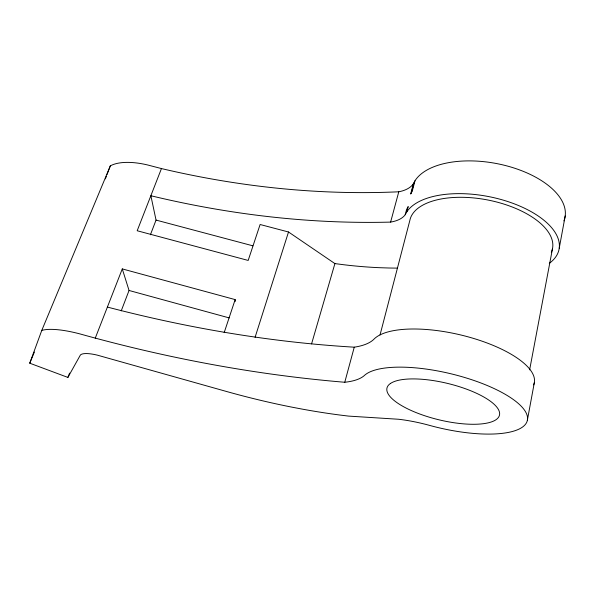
<?xml version="1.0" encoding="UTF-8"?>
<svg xmlns="http://www.w3.org/2000/svg" width="595" height="595" viewBox="0 0 595 595"><rect width="100%" height="100%" fill="white"/><g stroke="black" fill="none" stroke-linecap="round" stroke-linejoin="round"><path stroke-width="0.89" d="M527.356 420.286L534.325 382.674M559.233 248.182L565.205 215.948M529.632 369.852L552.457 248.822M380.041 334.94L409.814 220.552A72.709 35.142 11.1 0 1 491.797 200.835A72.709 35.142 11.1 0 1 551.334 252.243M405.217 214.721L406.593 209.507L408.2 206.577L406.824 211.82L405.217 214.721A39.82 19.88 15.2 0 1 390.61 222.099C310.218 224.203 229.722 214.639 151.576 195.911L150.87 195.725L156.046 220.083L150.409 234.78M414.983 180.783L413.354 183.833L410.669 194.022L412.29 191.025L414.983 180.783A77.886 39.991 10.6 0 1 507.364 166.042A77.886 39.991 10.6 0 1 563.904 220.894M411.331 192.966L414.016 182.754M344.765 382.258A84.438 28.82 16.9 0 0 364.274 375.594A85.405 27.66 13.5 0 1 464.844 377.542A85.405 27.66 13.5 0 1 525.586 424.131A85.405 27.66 13.5 0 1 428.988 425.232A63.39 17.895 14.3 0 0 398.628 419.259L348.477 416.091L339.819 415.027A369.421 147.545 19.2 0 1 302.082 409.085L292.569 407.278A369.421 147.545 19.2 0 1 225.706 391.257L97.327 355.141A25.875 6.887 19.7 0 0 80.377 355.037L67.889 377.423L29.75 363.195L41.769 330.418A59.768 16.139 20 0 1 80.117 333.959C166.6 358.086 255.255 374.813 344.765 382.258L354.263 347.175A83.04 31.409 16.8 0 0 373.786 339.358A83.999 30.159 13.1 0 1 470.414 337.499A83.999 30.159 13.1 0 1 533.626 384.891M390.61 222.099L398.784 191.791A39.218 20.803 15 0 0 413.354 183.833M311.564 343.91L334.903 263.592L288.516 231.991L260.112 224.508L248.175 260.439L137.185 230.748L161.453 168.571C239.041 186.86 319.084 195.435 398.784 191.791M255.084 337.313L288.516 231.991M224.174 332.65L235.159 299.605L122.28 268.91L95.245 338.191M105.375 178.879L106.364 176.276M107.026 174.536L110.328 165.864A55.342 24.098 21.8 0 1 147.448 164.927L161.453 168.571M121.224 310.88L129.048 290.472L122.28 268.91M67.889 377.423L69.593 373.11M29.75 363.195L34.391 352.039M41.769 330.418L110.328 165.864M390.64 383.366L391.309 382.949A57.879 18.69 13.6 0 1 470.466 390.662A57.879 18.69 13.6 0 1 489.64 422.472L488.614 422.733A57.879 18.69 13.6 0 1 416.054 412.573A57.879 18.69 13.6 0 1 390.603 383.381M354.263 347.175C271.164 342.281 188.734 328.254 108.223 307.288L107.39 307.027M334.903 263.592L343.427 264.701A335.573 196.357 20.4 0 0 379.439 267.691L388.371 267.988A335.573 196.357 20.4 0 0 397.274 268.107M156.046 220.083L252.882 245.824M129.048 290.472L229.194 317.909M235.159 299.605L235.263 301.442M406.824 211.82A79.068 38.236 11.1 0 1 512.035 203.007A79.068 38.236 11.1 0 1 549.297 263.332"/></g></svg>
